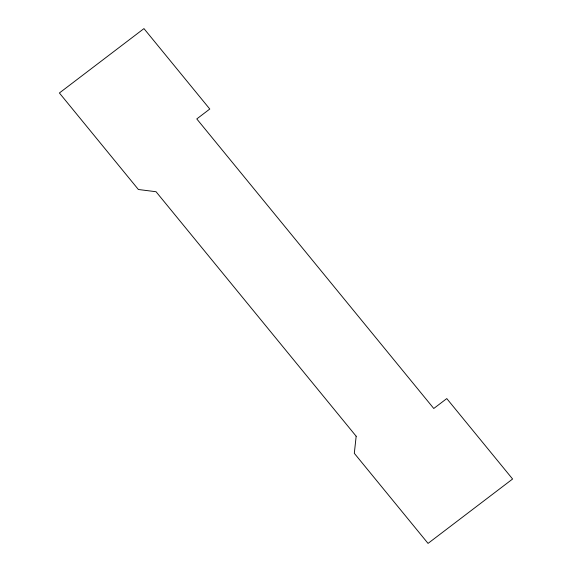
<?xml version="1.0" encoding="UTF-8"?>
<svg xmlns="http://www.w3.org/2000/svg" width="572" height="572" viewBox="0 0 572 572"><rect width="100%" height="100%" fill="white"/><g stroke="black" fill="none" stroke-linecap="round" stroke-linejoin="round"><path stroke-width="0.86" d="M356.17 436.236L354.311 453.317L428.042 543.4L512.605 479.014L446.775 398.584L433.769 408.487L196.782 118.933L209.788 109.03L143.958 28.6L59.395 92.986L138.388 189.504L156.049 191.727L356.17 436.236"/></g></svg>
